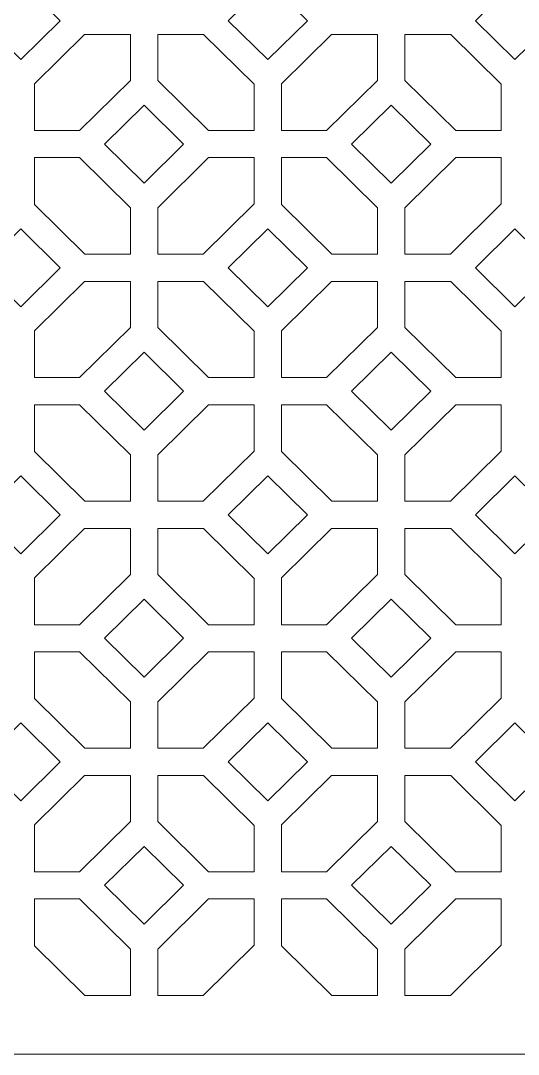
# Model space of a CAD drawing. Header units: centimetres. Extents: x -9.81 to -1.85, y -9.5 to -1.54.
# Drawn here: x -5.831 to -3.915, y -9.5 to -5.52 of the extents above; entities that cross this region are included whole.
import ezdxf

# ---------------------------------------------------------------- set-up
doc = ezdxf.new("R2010")
doc.units = ezdxf.units.CM
doc.header["$MEASUREMENT"] = 0
doc.layers.add('layer 1', color=7, linetype='Continuous')

msp = doc.modelspace()

# ---------------------------------------------------------------- linework, layer by layer
at = {"layer": 'layer 1', "color": 250, "lineweight": 9}
msp.add_open_spline([(-9.81081, -1.54001), (-9.81081, -1.54001), (-1.85082, -1.54001), (-1.85082, -1.54001), (-1.85082, -1.54001), (-1.85082, -1.54001), (-1.85082, -9.5), (-1.85082, -9.5), (-1.85082, -9.5), (-1.85082, -9.5), (-9.81081, -9.5), (-9.81081, -9.5), (-9.81081, -9.5), (-9.81081, -9.5), (-9.81081, -1.54001), (-9.81081, -1.54001)], degree=3, knots=[0, 0, 0, 0, 0.2, 0.2, 0.2, 0.2, 0.4, 0.4, 0.4, 0.4, 0.6, 0.6, 0.6, 0.6, 1, 1, 1, 1], dxfattribs=at)
at = {"layer": 'layer 1', "color": 7, "lineweight": 9}
for points, knots in [([(-5.98308, -5.52), (-5.98308, -5.52), (-5.83082, -5.67008), (-5.83082, -5.67008), (-5.83082, -5.67008), (-5.83082, -5.67008), (-5.67857, -5.52), (-5.67857, -5.52), (-5.67857, -5.52), (-5.67857, -5.52), (-5.83082, -5.36993), (-5.83082, -5.36993), (-5.83082, -5.36993), (-5.83082, -5.36993), (-5.98308, -5.52), (-5.98308, -5.52)], [0, 0, 0, 0, 0.2, 0.2, 0.2, 0.2, 0.4, 0.4, 0.4, 0.4, 0.6, 0.6, 0.6, 0.6, 1, 1, 1, 1]), ([(-5.03167, -5.52), (-5.03167, -5.52), (-4.87941, -5.67008), (-4.87941, -5.67008), (-4.87941, -5.67008), (-4.87941, -5.67008), (-4.72717, -5.52), (-4.72717, -5.52), (-4.72717, -5.52), (-4.72717, -5.52), (-4.87941, -5.36993), (-4.87941, -5.36993), (-4.87941, -5.36993), (-4.87941, -5.36993), (-5.03167, -5.52), (-5.03167, -5.52)], [0, 0, 0, 0, 0.2, 0.2, 0.2, 0.2, 0.4, 0.4, 0.4, 0.4, 0.6, 0.6, 0.6, 0.6, 1, 1, 1, 1]), ([(-4.08026, -5.52), (-4.08026, -5.52), (-3.92802, -5.67008), (-3.92802, -5.67008), (-3.92802, -5.67008), (-3.92802, -5.67008), (-3.77576, -5.52), (-3.77576, -5.52), (-3.77576, -5.52), (-3.77576, -5.52), (-3.92802, -5.36993), (-3.92802, -5.36993), (-3.92802, -5.36993), (-3.92802, -5.36993), (-4.08026, -5.52), (-4.08026, -5.52)], [0, 0, 0, 0, 0.2, 0.2, 0.2, 0.2, 0.4, 0.4, 0.4, 0.4, 0.6, 0.6, 0.6, 0.6, 1, 1, 1, 1]), ([(-5.5853, -5.57264), (-5.5853, -5.57264), (-5.5853, -5.57264), (-5.5853, -5.57264), (-5.5853, -5.57264), (-5.5853, -5.57264), (-5.77817, -5.76276), (-5.77817, -5.76276), (-5.77817, -5.76276), (-5.77817, -5.76276), (-5.77817, -5.94299), (-5.77817, -5.94299), (-5.77817, -5.94299), (-5.77817, -5.94299), (-5.60462, -5.94299), (-5.60462, -5.94299), (-5.60462, -5.94299), (-5.60462, -5.94299), (-5.40867, -5.74985), (-5.40867, -5.74985), (-5.40867, -5.74985), (-5.40867, -5.74985), (-5.40867, -5.57264), (-5.40867, -5.57264), (-5.40867, -5.57264), (-5.40867, -5.57264), (-5.5853, -5.57264), (-5.5853, -5.57264)], [0, 0, 0, 0, 0.125, 0.125, 0.125, 0.125, 0.25, 0.25, 0.25, 0.25, 0.375, 0.375, 0.375, 0.375, 0.5, 0.5, 0.5, 0.5, 0.625, 0.625, 0.625, 0.625, 0.75, 0.75, 0.75, 0.75, 1, 1, 1, 1]), ([(-5.3034, -5.57264), (-5.3034, -5.57264), (-5.3034, -5.57264), (-5.3034, -5.57264), (-5.3034, -5.57264), (-5.3034, -5.57264), (-5.3034, -5.74985), (-5.3034, -5.74985), (-5.3034, -5.74985), (-5.3034, -5.74985), (-5.10747, -5.94299), (-5.10747, -5.94299), (-5.10747, -5.94299), (-5.10747, -5.94299), (-4.93205, -5.94299), (-4.93205, -5.94299), (-4.93205, -5.94299), (-4.93205, -5.94299), (-4.93205, -5.76457), (-4.93205, -5.76457), (-4.93205, -5.76457), (-4.93205, -5.76457), (-5.12677, -5.57264), (-5.12677, -5.57264), (-5.12677, -5.57264), (-5.12677, -5.57264), (-5.3034, -5.57264), (-5.3034, -5.57264)], [0, 0, 0, 0, 0.125, 0.125, 0.125, 0.125, 0.25, 0.25, 0.25, 0.25, 0.375, 0.375, 0.375, 0.375, 0.5, 0.5, 0.5, 0.5, 0.625, 0.625, 0.625, 0.625, 0.75, 0.75, 0.75, 0.75, 1, 1, 1, 1]), ([(-4.63392, -5.57264), (-4.63392, -5.57264), (-4.82678, -5.76276), (-4.82678, -5.76276), (-4.82678, -5.76276), (-4.82678, -5.76276), (-4.82678, -5.94299), (-4.82678, -5.94299), (-4.82678, -5.94299), (-4.82678, -5.94299), (-4.65323, -5.94299), (-4.65323, -5.94299), (-4.65323, -5.94299), (-4.65323, -5.94299), (-4.45728, -5.74985), (-4.45728, -5.74985), (-4.45728, -5.74985), (-4.45728, -5.74985), (-4.45728, -5.57264), (-4.45728, -5.57264), (-4.45728, -5.57264), (-4.45728, -5.57264), (-4.63392, -5.57264), (-4.63392, -5.57264)], [0, 0, 0, 0, 0.1428571, 0.1428571, 0.1428571, 0.1428571, 0.2857143, 0.2857143, 0.2857143, 0.2857143, 0.4285714, 0.4285714, 0.4285714, 0.4285714, 0.5714286, 0.5714286, 0.5714286, 0.5714286, 0.7142857, 0.7142857, 0.7142857, 0.7142857, 1, 1, 1, 1]), ([(-4.35201, -5.57264), (-4.35201, -5.57264), (-4.35201, -5.57264), (-4.35201, -5.57264), (-4.35201, -5.57264), (-4.35201, -5.57264), (-4.35201, -5.74985), (-4.35201, -5.74985), (-4.35201, -5.74985), (-4.35201, -5.74985), (-4.15606, -5.94299), (-4.15606, -5.94299), (-4.15606, -5.94299), (-4.15606, -5.94299), (-3.98066, -5.94299), (-3.98066, -5.94299), (-3.98066, -5.94299), (-3.98066, -5.94299), (-3.98066, -5.76457), (-3.98066, -5.76457), (-3.98066, -5.76457), (-3.98066, -5.76457), (-4.17538, -5.57264), (-4.17538, -5.57264), (-4.17538, -5.57264), (-4.17538, -5.57264), (-4.35201, -5.57264), (-4.35201, -5.57264)], [0, 0, 0, 0, 0.125, 0.125, 0.125, 0.125, 0.25, 0.25, 0.25, 0.25, 0.375, 0.375, 0.375, 0.375, 0.5, 0.5, 0.5, 0.5, 0.625, 0.625, 0.625, 0.625, 0.75, 0.75, 0.75, 0.75, 1, 1, 1, 1]), ([(-5.50829, -5.9951), (-5.50829, -5.9951), (-5.35605, -6.14517), (-5.35605, -6.14517), (-5.35605, -6.14517), (-5.35605, -6.14517), (-5.20379, -5.9951), (-5.20379, -5.9951), (-5.20379, -5.9951), (-5.20379, -5.9951), (-5.35605, -5.84502), (-5.35605, -5.84502), (-5.35605, -5.84502), (-5.35605, -5.84502), (-5.50829, -5.9951), (-5.50829, -5.9951)], [0, 0, 0, 0, 0.2, 0.2, 0.2, 0.2, 0.4, 0.4, 0.4, 0.4, 0.6, 0.6, 0.6, 0.6, 1, 1, 1, 1]), ([(-4.5569, -5.9951), (-4.5569, -5.9951), (-4.5569, -5.9951), (-4.5569, -5.9951), (-4.5569, -5.9951), (-4.5569, -5.9951), (-4.40464, -6.14517), (-4.40464, -6.14517), (-4.40464, -6.14517), (-4.40464, -6.14517), (-4.2524, -5.9951), (-4.2524, -5.9951), (-4.2524, -5.9951), (-4.2524, -5.9951), (-4.40464, -5.84502), (-4.40464, -5.84502), (-4.40464, -5.84502), (-4.40464, -5.84502), (-4.5569, -5.9951), (-4.5569, -5.9951)], [0, 0, 0, 0, 0.1666667, 0.1666667, 0.1666667, 0.1666667, 0.3333333, 0.3333333, 0.3333333, 0.3333333, 0.5, 0.5, 0.5, 0.5, 0.6666667, 0.6666667, 0.6666667, 0.6666667, 1, 1, 1, 1]), ([(-5.77817, -6.22743), (-5.77817, -6.22743), (-5.77817, -6.22743), (-5.77817, -6.22743), (-5.77817, -6.22743), (-5.77817, -6.22743), (-5.58407, -6.41876), (-5.58407, -6.41876), (-5.58407, -6.41876), (-5.58407, -6.41876), (-5.40867, -6.41876), (-5.40867, -6.41876), (-5.40867, -6.41876), (-5.40867, -6.41876), (-5.40867, -6.24035), (-5.40867, -6.24035), (-5.40867, -6.24035), (-5.40867, -6.24035), (-5.60462, -6.0472), (-5.60462, -6.0472), (-5.60462, -6.0472), (-5.60462, -6.0472), (-5.77817, -6.0472), (-5.77817, -6.0472), (-5.77817, -6.0472), (-5.77817, -6.0472), (-5.77817, -6.22743), (-5.77817, -6.22743)], [0, 0, 0, 0, 0.125, 0.125, 0.125, 0.125, 0.25, 0.25, 0.25, 0.25, 0.375, 0.375, 0.375, 0.375, 0.5, 0.5, 0.5, 0.5, 0.625, 0.625, 0.625, 0.625, 0.75, 0.75, 0.75, 0.75, 1, 1, 1, 1]), ([(-4.93205, -6.22562), (-4.93205, -6.22562), (-4.93205, -6.22562), (-4.93205, -6.22562), (-4.93205, -6.22562), (-4.93205, -6.22562), (-4.93205, -6.0472), (-4.93205, -6.0472), (-4.93205, -6.0472), (-4.93205, -6.0472), (-5.10747, -6.0472), (-5.10747, -6.0472), (-5.10747, -6.0472), (-5.10747, -6.0472), (-5.3034, -6.24035), (-5.3034, -6.24035), (-5.3034, -6.24035), (-5.3034, -6.24035), (-5.3034, -6.41876), (-5.3034, -6.41876), (-5.3034, -6.41876), (-5.3034, -6.41876), (-5.128, -6.41876), (-5.128, -6.41876), (-5.128, -6.41876), (-5.128, -6.41876), (-4.93205, -6.22562), (-4.93205, -6.22562)], [0, 0, 0, 0, 0.125, 0.125, 0.125, 0.125, 0.25, 0.25, 0.25, 0.25, 0.375, 0.375, 0.375, 0.375, 0.5, 0.5, 0.5, 0.5, 0.625, 0.625, 0.625, 0.625, 0.75, 0.75, 0.75, 0.75, 1, 1, 1, 1]), ([(-4.82678, -6.22743), (-4.82678, -6.22743), (-4.82678, -6.22743), (-4.82678, -6.22743), (-4.82678, -6.22743), (-4.82678, -6.22743), (-4.63268, -6.41876), (-4.63268, -6.41876), (-4.63268, -6.41876), (-4.63268, -6.41876), (-4.45728, -6.41876), (-4.45728, -6.41876), (-4.45728, -6.41876), (-4.45728, -6.41876), (-4.45728, -6.24035), (-4.45728, -6.24035), (-4.45728, -6.24035), (-4.45728, -6.24035), (-4.65323, -6.0472), (-4.65323, -6.0472), (-4.65323, -6.0472), (-4.65323, -6.0472), (-4.82678, -6.0472), (-4.82678, -6.0472), (-4.82678, -6.0472), (-4.82678, -6.0472), (-4.82678, -6.22743), (-4.82678, -6.22743)], [0, 0, 0, 0, 0.125, 0.125, 0.125, 0.125, 0.25, 0.25, 0.25, 0.25, 0.375, 0.375, 0.375, 0.375, 0.5, 0.5, 0.5, 0.5, 0.625, 0.625, 0.625, 0.625, 0.75, 0.75, 0.75, 0.75, 1, 1, 1, 1]), ([(-3.98066, -6.22562), (-3.98066, -6.22562), (-3.98066, -6.22562), (-3.98066, -6.22562), (-3.98066, -6.22562), (-3.98066, -6.22562), (-3.98066, -6.0472), (-3.98066, -6.0472), (-3.98066, -6.0472), (-3.98066, -6.0472), (-4.15606, -6.0472), (-4.15606, -6.0472), (-4.15606, -6.0472), (-4.15606, -6.0472), (-4.35201, -6.24035), (-4.35201, -6.24035), (-4.35201, -6.24035), (-4.35201, -6.24035), (-4.35201, -6.41876), (-4.35201, -6.41876), (-4.35201, -6.41876), (-4.35201, -6.41876), (-4.17661, -6.41876), (-4.17661, -6.41876), (-4.17661, -6.41876), (-4.17661, -6.41876), (-3.98066, -6.22562), (-3.98066, -6.22562)], [0, 0, 0, 0, 0.125, 0.125, 0.125, 0.125, 0.25, 0.25, 0.25, 0.25, 0.375, 0.375, 0.375, 0.375, 0.5, 0.5, 0.5, 0.5, 0.625, 0.625, 0.625, 0.625, 0.75, 0.75, 0.75, 0.75, 1, 1, 1, 1]), ([(-5.98308, -6.47141), (-5.98308, -6.47141), (-5.83082, -6.62148), (-5.83082, -6.62148), (-5.83082, -6.62148), (-5.83082, -6.62148), (-5.67857, -6.47141), (-5.67857, -6.47141), (-5.67857, -6.47141), (-5.67857, -6.47141), (-5.83082, -6.32133), (-5.83082, -6.32133), (-5.83082, -6.32133), (-5.83082, -6.32133), (-5.98308, -6.47141), (-5.98308, -6.47141)], [0, 0, 0, 0, 0.2, 0.2, 0.2, 0.2, 0.4, 0.4, 0.4, 0.4, 0.6, 0.6, 0.6, 0.6, 1, 1, 1, 1]), ([(-5.03167, -6.47141), (-5.03167, -6.47141), (-4.87941, -6.62148), (-4.87941, -6.62148), (-4.87941, -6.62148), (-4.87941, -6.62148), (-4.72717, -6.47141), (-4.72717, -6.47141), (-4.72717, -6.47141), (-4.72717, -6.47141), (-4.87941, -6.32133), (-4.87941, -6.32133), (-4.87941, -6.32133), (-4.87941, -6.32133), (-5.03167, -6.47141), (-5.03167, -6.47141)], [0, 0, 0, 0, 0.2, 0.2, 0.2, 0.2, 0.4, 0.4, 0.4, 0.4, 0.6, 0.6, 0.6, 0.6, 1, 1, 1, 1]), ([(-4.08026, -6.47141), (-4.08026, -6.47141), (-3.92802, -6.62148), (-3.92802, -6.62148), (-3.92802, -6.62148), (-3.92802, -6.62148), (-3.77576, -6.47141), (-3.77576, -6.47141), (-3.77576, -6.47141), (-3.77576, -6.47141), (-3.92802, -6.32133), (-3.92802, -6.32133), (-3.92802, -6.32133), (-3.92802, -6.32133), (-4.08026, -6.47141), (-4.08026, -6.47141)], [0, 0, 0, 0, 0.2, 0.2, 0.2, 0.2, 0.4, 0.4, 0.4, 0.4, 0.6, 0.6, 0.6, 0.6, 1, 1, 1, 1]), ([(-5.5853, -6.52404), (-5.5853, -6.52404), (-5.5853, -6.52404), (-5.5853, -6.52404), (-5.5853, -6.52404), (-5.5853, -6.52404), (-5.77817, -6.71415), (-5.77817, -6.71415), (-5.77817, -6.71415), (-5.77817, -6.71415), (-5.77817, -6.89439), (-5.77817, -6.89439), (-5.77817, -6.89439), (-5.77817, -6.89439), (-5.60462, -6.89439), (-5.60462, -6.89439), (-5.60462, -6.89439), (-5.60462, -6.89439), (-5.40867, -6.70124), (-5.40867, -6.70124), (-5.40867, -6.70124), (-5.40867, -6.70124), (-5.40867, -6.52404), (-5.40867, -6.52404), (-5.40867, -6.52404), (-5.40867, -6.52404), (-5.5853, -6.52404), (-5.5853, -6.52404)], [0, 0, 0, 0, 0.125, 0.125, 0.125, 0.125, 0.25, 0.25, 0.25, 0.25, 0.375, 0.375, 0.375, 0.375, 0.5, 0.5, 0.5, 0.5, 0.625, 0.625, 0.625, 0.625, 0.75, 0.75, 0.75, 0.75, 1, 1, 1, 1]), ([(-5.3034, -6.52404), (-5.3034, -6.52404), (-5.3034, -6.52404), (-5.3034, -6.52404), (-5.3034, -6.52404), (-5.3034, -6.52404), (-5.3034, -6.70124), (-5.3034, -6.70124), (-5.3034, -6.70124), (-5.3034, -6.70124), (-5.10747, -6.89439), (-5.10747, -6.89439), (-5.10747, -6.89439), (-5.10747, -6.89439), (-4.93205, -6.89439), (-4.93205, -6.89439), (-4.93205, -6.89439), (-4.93205, -6.89439), (-4.93205, -6.71597), (-4.93205, -6.71597), (-4.93205, -6.71597), (-4.93205, -6.71597), (-5.12677, -6.52404), (-5.12677, -6.52404), (-5.12677, -6.52404), (-5.12677, -6.52404), (-5.3034, -6.52404), (-5.3034, -6.52404)], [0, 0, 0, 0, 0.125, 0.125, 0.125, 0.125, 0.25, 0.25, 0.25, 0.25, 0.375, 0.375, 0.375, 0.375, 0.5, 0.5, 0.5, 0.5, 0.625, 0.625, 0.625, 0.625, 0.75, 0.75, 0.75, 0.75, 1, 1, 1, 1]), ([(-4.63392, -6.52404), (-4.63392, -6.52404), (-4.63392, -6.52404), (-4.63392, -6.52404), (-4.63392, -6.52404), (-4.63392, -6.52404), (-4.82678, -6.71415), (-4.82678, -6.71415), (-4.82678, -6.71415), (-4.82678, -6.71415), (-4.82678, -6.89439), (-4.82678, -6.89439), (-4.82678, -6.89439), (-4.82678, -6.89439), (-4.65323, -6.89439), (-4.65323, -6.89439), (-4.65323, -6.89439), (-4.65323, -6.89439), (-4.45728, -6.70124), (-4.45728, -6.70124), (-4.45728, -6.70124), (-4.45728, -6.70124), (-4.45728, -6.52404), (-4.45728, -6.52404), (-4.45728, -6.52404), (-4.45728, -6.52404), (-4.63392, -6.52404), (-4.63392, -6.52404)], [0, 0, 0, 0, 0.125, 0.125, 0.125, 0.125, 0.25, 0.25, 0.25, 0.25, 0.375, 0.375, 0.375, 0.375, 0.5, 0.5, 0.5, 0.5, 0.625, 0.625, 0.625, 0.625, 0.75, 0.75, 0.75, 0.75, 1, 1, 1, 1]), ([(-4.35201, -6.52404), (-4.35201, -6.52404), (-4.35201, -6.52404), (-4.35201, -6.52404), (-4.35201, -6.52404), (-4.35201, -6.52404), (-4.35201, -6.70124), (-4.35201, -6.70124), (-4.35201, -6.70124), (-4.35201, -6.70124), (-4.15606, -6.89439), (-4.15606, -6.89439), (-4.15606, -6.89439), (-4.15606, -6.89439), (-3.98066, -6.89439), (-3.98066, -6.89439), (-3.98066, -6.89439), (-3.98066, -6.89439), (-3.98066, -6.71597), (-3.98066, -6.71597), (-3.98066, -6.71597), (-3.98066, -6.71597), (-4.17538, -6.52404), (-4.17538, -6.52404), (-4.17538, -6.52404), (-4.17538, -6.52404), (-4.35201, -6.52404), (-4.35201, -6.52404)], [0, 0, 0, 0, 0.125, 0.125, 0.125, 0.125, 0.25, 0.25, 0.25, 0.25, 0.375, 0.375, 0.375, 0.375, 0.5, 0.5, 0.5, 0.5, 0.625, 0.625, 0.625, 0.625, 0.75, 0.75, 0.75, 0.75, 1, 1, 1, 1]), ([(-5.50829, -6.94649), (-5.50829, -6.94649), (-5.35605, -7.09657), (-5.35605, -7.09657), (-5.35605, -7.09657), (-5.35605, -7.09657), (-5.20379, -6.94649), (-5.20379, -6.94649), (-5.20379, -6.94649), (-5.20379, -6.94649), (-5.35605, -6.79642), (-5.35605, -6.79642), (-5.35605, -6.79642), (-5.35605, -6.79642), (-5.50829, -6.94649), (-5.50829, -6.94649)], [0, 0, 0, 0, 0.2, 0.2, 0.2, 0.2, 0.4, 0.4, 0.4, 0.4, 0.6, 0.6, 0.6, 0.6, 1, 1, 1, 1]), ([(-4.5569, -6.94649), (-4.5569, -6.94649), (-4.40464, -7.09657), (-4.40464, -7.09657), (-4.40464, -7.09657), (-4.40464, -7.09657), (-4.2524, -6.94649), (-4.2524, -6.94649), (-4.2524, -6.94649), (-4.2524, -6.94649), (-4.40464, -6.79642), (-4.40464, -6.79642), (-4.40464, -6.79642), (-4.40464, -6.79642), (-4.5569, -6.94649), (-4.5569, -6.94649)], [0, 0, 0, 0, 0.2, 0.2, 0.2, 0.2, 0.4, 0.4, 0.4, 0.4, 0.6, 0.6, 0.6, 0.6, 1, 1, 1, 1]), ([(-5.77817, -7.17884), (-5.77817, -7.17884), (-5.77817, -7.17884), (-5.77817, -7.17884), (-5.77817, -7.17884), (-5.77817, -7.17884), (-5.58407, -7.37016), (-5.58407, -7.37016), (-5.58407, -7.37016), (-5.58407, -7.37016), (-5.40867, -7.37016), (-5.40867, -7.37016), (-5.40867, -7.37016), (-5.40867, -7.37016), (-5.40867, -7.19173), (-5.40867, -7.19173), (-5.40867, -7.19173), (-5.40867, -7.19173), (-5.60462, -6.9986), (-5.60462, -6.9986), (-5.60462, -6.9986), (-5.60462, -6.9986), (-5.77817, -6.9986), (-5.77817, -6.9986), (-5.77817, -6.9986), (-5.77817, -6.9986), (-5.77817, -7.17884), (-5.77817, -7.17884)], [0, 0, 0, 0, 0.125, 0.125, 0.125, 0.125, 0.25, 0.25, 0.25, 0.25, 0.375, 0.375, 0.375, 0.375, 0.5, 0.5, 0.5, 0.5, 0.625, 0.625, 0.625, 0.625, 0.75, 0.75, 0.75, 0.75, 1, 1, 1, 1]), ([(-4.93205, -7.17702), (-4.93205, -7.17702), (-4.93205, -7.17702), (-4.93205, -7.17702), (-4.93205, -7.17702), (-4.93205, -7.17702), (-4.93205, -6.9986), (-4.93205, -6.9986), (-4.93205, -6.9986), (-4.93205, -6.9986), (-5.10747, -6.9986), (-5.10747, -6.9986), (-5.10747, -6.9986), (-5.10747, -6.9986), (-5.3034, -7.19173), (-5.3034, -7.19173), (-5.3034, -7.19173), (-5.3034, -7.19173), (-5.3034, -7.37016), (-5.3034, -7.37016), (-5.3034, -7.37016), (-5.3034, -7.37016), (-5.128, -7.37016), (-5.128, -7.37016), (-5.128, -7.37016), (-5.128, -7.37016), (-4.93205, -7.17702), (-4.93205, -7.17702)], [0, 0, 0, 0, 0.125, 0.125, 0.125, 0.125, 0.25, 0.25, 0.25, 0.25, 0.375, 0.375, 0.375, 0.375, 0.5, 0.5, 0.5, 0.5, 0.625, 0.625, 0.625, 0.625, 0.75, 0.75, 0.75, 0.75, 1, 1, 1, 1]), ([(-4.82678, -7.17884), (-4.82678, -7.17884), (-4.82678, -7.17884), (-4.82678, -7.17884), (-4.82678, -7.17884), (-4.82678, -7.17884), (-4.63268, -7.37016), (-4.63268, -7.37016), (-4.63268, -7.37016), (-4.63268, -7.37016), (-4.45728, -7.37016), (-4.45728, -7.37016), (-4.45728, -7.37016), (-4.45728, -7.37016), (-4.45728, -7.19173), (-4.45728, -7.19173), (-4.45728, -7.19173), (-4.45728, -7.19173), (-4.65323, -6.9986), (-4.65323, -6.9986), (-4.65323, -6.9986), (-4.65323, -6.9986), (-4.82678, -6.9986), (-4.82678, -6.9986), (-4.82678, -6.9986), (-4.82678, -6.9986), (-4.82678, -7.17884), (-4.82678, -7.17884)], [0, 0, 0, 0, 0.125, 0.125, 0.125, 0.125, 0.25, 0.25, 0.25, 0.25, 0.375, 0.375, 0.375, 0.375, 0.5, 0.5, 0.5, 0.5, 0.625, 0.625, 0.625, 0.625, 0.75, 0.75, 0.75, 0.75, 1, 1, 1, 1]), ([(-3.98066, -7.17702), (-3.98066, -7.17702), (-3.98066, -7.17702), (-3.98066, -7.17702), (-3.98066, -7.17702), (-3.98066, -7.17702), (-3.98066, -6.9986), (-3.98066, -6.9986), (-3.98066, -6.9986), (-3.98066, -6.9986), (-4.15606, -6.9986), (-4.15606, -6.9986), (-4.15606, -6.9986), (-4.15606, -6.9986), (-4.35201, -7.19173), (-4.35201, -7.19173), (-4.35201, -7.19173), (-4.35201, -7.19173), (-4.35201, -7.37016), (-4.35201, -7.37016), (-4.35201, -7.37016), (-4.35201, -7.37016), (-4.17661, -7.37016), (-4.17661, -7.37016), (-4.17661, -7.37016), (-4.17661, -7.37016), (-3.98066, -7.17702), (-3.98066, -7.17702)], [0, 0, 0, 0, 0.125, 0.125, 0.125, 0.125, 0.25, 0.25, 0.25, 0.25, 0.375, 0.375, 0.375, 0.375, 0.5, 0.5, 0.5, 0.5, 0.625, 0.625, 0.625, 0.625, 0.75, 0.75, 0.75, 0.75, 1, 1, 1, 1]), ([(-5.98308, -7.4228), (-5.98308, -7.4228), (-5.83082, -7.57288), (-5.83082, -7.57288), (-5.83082, -7.57288), (-5.83082, -7.57288), (-5.67857, -7.4228), (-5.67857, -7.4228), (-5.67857, -7.4228), (-5.67857, -7.4228), (-5.83082, -7.27273), (-5.83082, -7.27273), (-5.83082, -7.27273), (-5.83082, -7.27273), (-5.98308, -7.4228), (-5.98308, -7.4228)], [0, 0, 0, 0, 0.2, 0.2, 0.2, 0.2, 0.4, 0.4, 0.4, 0.4, 0.6, 0.6, 0.6, 0.6, 1, 1, 1, 1]), ([(-5.03167, -7.4228), (-5.03167, -7.4228), (-4.87941, -7.57288), (-4.87941, -7.57288), (-4.87941, -7.57288), (-4.87941, -7.57288), (-4.72717, -7.4228), (-4.72717, -7.4228), (-4.72717, -7.4228), (-4.72717, -7.4228), (-4.87941, -7.27273), (-4.87941, -7.27273), (-4.87941, -7.27273), (-4.87941, -7.27273), (-5.03167, -7.4228), (-5.03167, -7.4228)], [0, 0, 0, 0, 0.2, 0.2, 0.2, 0.2, 0.4, 0.4, 0.4, 0.4, 0.6, 0.6, 0.6, 0.6, 1, 1, 1, 1]), ([(-4.08026, -7.4228), (-4.08026, -7.4228), (-3.92802, -7.57288), (-3.92802, -7.57288), (-3.92802, -7.57288), (-3.92802, -7.57288), (-3.77576, -7.4228), (-3.77576, -7.4228), (-3.77576, -7.4228), (-3.77576, -7.4228), (-3.92802, -7.27273), (-3.92802, -7.27273), (-3.92802, -7.27273), (-3.92802, -7.27273), (-4.08026, -7.4228), (-4.08026, -7.4228)], [0, 0, 0, 0, 0.2, 0.2, 0.2, 0.2, 0.4, 0.4, 0.4, 0.4, 0.6, 0.6, 0.6, 0.6, 1, 1, 1, 1]), ([(-5.5853, -7.47544), (-5.5853, -7.47544), (-5.5853, -7.47544), (-5.5853, -7.47544), (-5.5853, -7.47544), (-5.5853, -7.47544), (-5.77817, -7.66555), (-5.77817, -7.66555), (-5.77817, -7.66555), (-5.77817, -7.66555), (-5.77817, -7.84579), (-5.77817, -7.84579), (-5.77817, -7.84579), (-5.77817, -7.84579), (-5.60462, -7.84579), (-5.60462, -7.84579), (-5.60462, -7.84579), (-5.60462, -7.84579), (-5.40867, -7.65264), (-5.40867, -7.65264), (-5.40867, -7.65264), (-5.40867, -7.65264), (-5.40867, -7.47544), (-5.40867, -7.47544), (-5.40867, -7.47544), (-5.40867, -7.47544), (-5.5853, -7.47544), (-5.5853, -7.47544)], [0, 0, 0, 0, 0.125, 0.125, 0.125, 0.125, 0.25, 0.25, 0.25, 0.25, 0.375, 0.375, 0.375, 0.375, 0.5, 0.5, 0.5, 0.5, 0.625, 0.625, 0.625, 0.625, 0.75, 0.75, 0.75, 0.75, 1, 1, 1, 1]), ([(-5.3034, -7.47544), (-5.3034, -7.47544), (-5.3034, -7.47544), (-5.3034, -7.47544), (-5.3034, -7.47544), (-5.3034, -7.47544), (-5.3034, -7.65264), (-5.3034, -7.65264), (-5.3034, -7.65264), (-5.3034, -7.65264), (-5.10747, -7.84579), (-5.10747, -7.84579), (-5.10747, -7.84579), (-5.10747, -7.84579), (-4.93205, -7.84579), (-4.93205, -7.84579), (-4.93205, -7.84579), (-4.93205, -7.84579), (-4.93205, -7.66737), (-4.93205, -7.66737), (-4.93205, -7.66737), (-4.93205, -7.66737), (-5.12677, -7.47544), (-5.12677, -7.47544), (-5.12677, -7.47544), (-5.12677, -7.47544), (-5.3034, -7.47544), (-5.3034, -7.47544)], [0, 0, 0, 0, 0.125, 0.125, 0.125, 0.125, 0.25, 0.25, 0.25, 0.25, 0.375, 0.375, 0.375, 0.375, 0.5, 0.5, 0.5, 0.5, 0.625, 0.625, 0.625, 0.625, 0.75, 0.75, 0.75, 0.75, 1, 1, 1, 1]), ([(-4.63392, -7.47544), (-4.63392, -7.47544), (-4.82678, -7.66555), (-4.82678, -7.66555), (-4.82678, -7.66555), (-4.82678, -7.66555), (-4.82678, -7.84579), (-4.82678, -7.84579), (-4.82678, -7.84579), (-4.82678, -7.84579), (-4.65323, -7.84579), (-4.65323, -7.84579), (-4.65323, -7.84579), (-4.65323, -7.84579), (-4.45728, -7.65264), (-4.45728, -7.65264), (-4.45728, -7.65264), (-4.45728, -7.65264), (-4.45728, -7.47544), (-4.45728, -7.47544), (-4.45728, -7.47544), (-4.45728, -7.47544), (-4.63392, -7.47544), (-4.63392, -7.47544)], [0, 0, 0, 0, 0.1428571, 0.1428571, 0.1428571, 0.1428571, 0.2857143, 0.2857143, 0.2857143, 0.2857143, 0.4285714, 0.4285714, 0.4285714, 0.4285714, 0.5714286, 0.5714286, 0.5714286, 0.5714286, 0.7142857, 0.7142857, 0.7142857, 0.7142857, 1, 1, 1, 1]), ([(-4.35201, -7.47544), (-4.35201, -7.47544), (-4.35201, -7.47544), (-4.35201, -7.47544), (-4.35201, -7.47544), (-4.35201, -7.47544), (-4.35201, -7.65264), (-4.35201, -7.65264), (-4.35201, -7.65264), (-4.35201, -7.65264), (-4.15606, -7.84579), (-4.15606, -7.84579), (-4.15606, -7.84579), (-4.15606, -7.84579), (-3.98066, -7.84579), (-3.98066, -7.84579), (-3.98066, -7.84579), (-3.98066, -7.84579), (-3.98066, -7.66737), (-3.98066, -7.66737), (-3.98066, -7.66737), (-3.98066, -7.66737), (-4.17538, -7.47544), (-4.17538, -7.47544), (-4.17538, -7.47544), (-4.17538, -7.47544), (-4.35201, -7.47544), (-4.35201, -7.47544)], [0, 0, 0, 0, 0.125, 0.125, 0.125, 0.125, 0.25, 0.25, 0.25, 0.25, 0.375, 0.375, 0.375, 0.375, 0.5, 0.5, 0.5, 0.5, 0.625, 0.625, 0.625, 0.625, 0.75, 0.75, 0.75, 0.75, 1, 1, 1, 1]), ([(-5.50829, -7.89789), (-5.50829, -7.89789), (-5.35605, -8.04796), (-5.35605, -8.04796), (-5.35605, -8.04796), (-5.35605, -8.04796), (-5.20379, -7.89789), (-5.20379, -7.89789), (-5.20379, -7.89789), (-5.20379, -7.89789), (-5.35605, -7.74782), (-5.35605, -7.74782), (-5.35605, -7.74782), (-5.35605, -7.74782), (-5.50829, -7.89789), (-5.50829, -7.89789)], [0, 0, 0, 0, 0.2, 0.2, 0.2, 0.2, 0.4, 0.4, 0.4, 0.4, 0.6, 0.6, 0.6, 0.6, 1, 1, 1, 1]), ([(-4.5569, -7.89789), (-4.5569, -7.89789), (-4.5569, -7.89789), (-4.5569, -7.89789), (-4.5569, -7.89789), (-4.5569, -7.89789), (-4.40464, -8.04796), (-4.40464, -8.04796), (-4.40464, -8.04796), (-4.40464, -8.04796), (-4.2524, -7.89789), (-4.2524, -7.89789), (-4.2524, -7.89789), (-4.2524, -7.89789), (-4.40464, -7.74782), (-4.40464, -7.74782), (-4.40464, -7.74782), (-4.40464, -7.74782), (-4.5569, -7.89789), (-4.5569, -7.89789)], [0, 0, 0, 0, 0.1666667, 0.1666667, 0.1666667, 0.1666667, 0.3333333, 0.3333333, 0.3333333, 0.3333333, 0.5, 0.5, 0.5, 0.5, 0.6666667, 0.6666667, 0.6666667, 0.6666667, 1, 1, 1, 1]), ([(-5.77817, -8.13023), (-5.77817, -8.13023), (-5.77817, -8.13023), (-5.77817, -8.13023), (-5.77817, -8.13023), (-5.77817, -8.13023), (-5.58407, -8.32156), (-5.58407, -8.32156), (-5.58407, -8.32156), (-5.58407, -8.32156), (-5.40867, -8.32156), (-5.40867, -8.32156), (-5.40867, -8.32156), (-5.40867, -8.32156), (-5.40867, -8.14314), (-5.40867, -8.14314), (-5.40867, -8.14314), (-5.40867, -8.14314), (-5.60462, -7.95), (-5.60462, -7.95), (-5.60462, -7.95), (-5.60462, -7.95), (-5.77817, -7.95), (-5.77817, -7.95), (-5.77817, -7.95), (-5.77817, -7.95), (-5.77817, -8.13023), (-5.77817, -8.13023)], [0, 0, 0, 0, 0.125, 0.125, 0.125, 0.125, 0.25, 0.25, 0.25, 0.25, 0.375, 0.375, 0.375, 0.375, 0.5, 0.5, 0.5, 0.5, 0.625, 0.625, 0.625, 0.625, 0.75, 0.75, 0.75, 0.75, 1, 1, 1, 1]), ([(-4.93205, -8.12842), (-4.93205, -8.12842), (-4.93205, -8.12842), (-4.93205, -8.12842), (-4.93205, -8.12842), (-4.93205, -8.12842), (-4.93205, -7.95), (-4.93205, -7.95), (-4.93205, -7.95), (-4.93205, -7.95), (-5.10747, -7.95), (-5.10747, -7.95), (-5.10747, -7.95), (-5.10747, -7.95), (-5.3034, -8.14314), (-5.3034, -8.14314), (-5.3034, -8.14314), (-5.3034, -8.14314), (-5.3034, -8.32156), (-5.3034, -8.32156), (-5.3034, -8.32156), (-5.3034, -8.32156), (-5.128, -8.32156), (-5.128, -8.32156), (-5.128, -8.32156), (-5.128, -8.32156), (-4.93205, -8.12842), (-4.93205, -8.12842)], [0, 0, 0, 0, 0.125, 0.125, 0.125, 0.125, 0.25, 0.25, 0.25, 0.25, 0.375, 0.375, 0.375, 0.375, 0.5, 0.5, 0.5, 0.5, 0.625, 0.625, 0.625, 0.625, 0.75, 0.75, 0.75, 0.75, 1, 1, 1, 1]), ([(-4.82678, -8.13023), (-4.82678, -8.13023), (-4.82678, -8.13023), (-4.82678, -8.13023), (-4.82678, -8.13023), (-4.82678, -8.13023), (-4.63268, -8.32156), (-4.63268, -8.32156), (-4.63268, -8.32156), (-4.63268, -8.32156), (-4.45728, -8.32156), (-4.45728, -8.32156), (-4.45728, -8.32156), (-4.45728, -8.32156), (-4.45728, -8.14314), (-4.45728, -8.14314), (-4.45728, -8.14314), (-4.45728, -8.14314), (-4.65323, -7.95), (-4.65323, -7.95), (-4.65323, -7.95), (-4.65323, -7.95), (-4.82678, -7.95), (-4.82678, -7.95), (-4.82678, -7.95), (-4.82678, -7.95), (-4.82678, -8.13023), (-4.82678, -8.13023)], [0, 0, 0, 0, 0.125, 0.125, 0.125, 0.125, 0.25, 0.25, 0.25, 0.25, 0.375, 0.375, 0.375, 0.375, 0.5, 0.5, 0.5, 0.5, 0.625, 0.625, 0.625, 0.625, 0.75, 0.75, 0.75, 0.75, 1, 1, 1, 1]), ([(-3.98066, -8.12842), (-3.98066, -8.12842), (-3.98066, -8.12842), (-3.98066, -8.12842), (-3.98066, -8.12842), (-3.98066, -8.12842), (-3.98066, -7.95), (-3.98066, -7.95), (-3.98066, -7.95), (-3.98066, -7.95), (-4.15606, -7.95), (-4.15606, -7.95), (-4.15606, -7.95), (-4.15606, -7.95), (-4.35201, -8.14314), (-4.35201, -8.14314), (-4.35201, -8.14314), (-4.35201, -8.14314), (-4.35201, -8.32156), (-4.35201, -8.32156), (-4.35201, -8.32156), (-4.35201, -8.32156), (-4.17661, -8.32156), (-4.17661, -8.32156), (-4.17661, -8.32156), (-4.17661, -8.32156), (-3.98066, -8.12842), (-3.98066, -8.12842)], [0, 0, 0, 0, 0.125, 0.125, 0.125, 0.125, 0.25, 0.25, 0.25, 0.25, 0.375, 0.375, 0.375, 0.375, 0.5, 0.5, 0.5, 0.5, 0.625, 0.625, 0.625, 0.625, 0.75, 0.75, 0.75, 0.75, 1, 1, 1, 1]), ([(-5.98308, -8.3742), (-5.98308, -8.3742), (-5.83082, -8.52427), (-5.83082, -8.52427), (-5.83082, -8.52427), (-5.83082, -8.52427), (-5.67857, -8.3742), (-5.67857, -8.3742), (-5.67857, -8.3742), (-5.67857, -8.3742), (-5.83082, -8.22412), (-5.83082, -8.22412), (-5.83082, -8.22412), (-5.83082, -8.22412), (-5.98308, -8.3742), (-5.98308, -8.3742)], [0, 0, 0, 0, 0.2, 0.2, 0.2, 0.2, 0.4, 0.4, 0.4, 0.4, 0.6, 0.6, 0.6, 0.6, 1, 1, 1, 1]), ([(-5.03167, -8.3742), (-5.03167, -8.3742), (-4.87941, -8.52427), (-4.87941, -8.52427), (-4.87941, -8.52427), (-4.87941, -8.52427), (-4.72717, -8.3742), (-4.72717, -8.3742), (-4.72717, -8.3742), (-4.72717, -8.3742), (-4.87941, -8.22412), (-4.87941, -8.22412), (-4.87941, -8.22412), (-4.87941, -8.22412), (-5.03167, -8.3742), (-5.03167, -8.3742)], [0, 0, 0, 0, 0.2, 0.2, 0.2, 0.2, 0.4, 0.4, 0.4, 0.4, 0.6, 0.6, 0.6, 0.6, 1, 1, 1, 1]), ([(-4.08026, -8.3742), (-4.08026, -8.3742), (-3.92802, -8.52427), (-3.92802, -8.52427), (-3.92802, -8.52427), (-3.92802, -8.52427), (-3.77576, -8.3742), (-3.77576, -8.3742), (-3.77576, -8.3742), (-3.77576, -8.3742), (-3.92802, -8.22412), (-3.92802, -8.22412), (-3.92802, -8.22412), (-3.92802, -8.22412), (-4.08026, -8.3742), (-4.08026, -8.3742)], [0, 0, 0, 0, 0.2, 0.2, 0.2, 0.2, 0.4, 0.4, 0.4, 0.4, 0.6, 0.6, 0.6, 0.6, 1, 1, 1, 1]), ([(-5.5853, -8.42683), (-5.5853, -8.42683), (-5.5853, -8.42683), (-5.5853, -8.42683), (-5.5853, -8.42683), (-5.5853, -8.42683), (-5.77817, -8.61695), (-5.77817, -8.61695), (-5.77817, -8.61695), (-5.77817, -8.61695), (-5.77817, -8.79719), (-5.77817, -8.79719), (-5.77817, -8.79719), (-5.77817, -8.79719), (-5.60462, -8.79719), (-5.60462, -8.79719), (-5.60462, -8.79719), (-5.60462, -8.79719), (-5.40867, -8.60404), (-5.40867, -8.60404), (-5.40867, -8.60404), (-5.40867, -8.60404), (-5.40867, -8.42683), (-5.40867, -8.42683), (-5.40867, -8.42683), (-5.40867, -8.42683), (-5.5853, -8.42683), (-5.5853, -8.42683)], [0, 0, 0, 0, 0.125, 0.125, 0.125, 0.125, 0.25, 0.25, 0.25, 0.25, 0.375, 0.375, 0.375, 0.375, 0.5, 0.5, 0.5, 0.5, 0.625, 0.625, 0.625, 0.625, 0.75, 0.75, 0.75, 0.75, 1, 1, 1, 1]), ([(-5.3034, -8.42683), (-5.3034, -8.42683), (-5.3034, -8.42683), (-5.3034, -8.42683), (-5.3034, -8.42683), (-5.3034, -8.42683), (-5.3034, -8.60404), (-5.3034, -8.60404), (-5.3034, -8.60404), (-5.3034, -8.60404), (-5.10747, -8.79719), (-5.10747, -8.79719), (-5.10747, -8.79719), (-5.10747, -8.79719), (-4.93205, -8.79719), (-4.93205, -8.79719), (-4.93205, -8.79719), (-4.93205, -8.79719), (-4.93205, -8.61877), (-4.93205, -8.61877), (-4.93205, -8.61877), (-4.93205, -8.61877), (-5.12677, -8.42683), (-5.12677, -8.42683), (-5.12677, -8.42683), (-5.12677, -8.42683), (-5.3034, -8.42683), (-5.3034, -8.42683)], [0, 0, 0, 0, 0.125, 0.125, 0.125, 0.125, 0.25, 0.25, 0.25, 0.25, 0.375, 0.375, 0.375, 0.375, 0.5, 0.5, 0.5, 0.5, 0.625, 0.625, 0.625, 0.625, 0.75, 0.75, 0.75, 0.75, 1, 1, 1, 1]), ([(-4.63392, -8.42683), (-4.63392, -8.42683), (-4.63392, -8.42683), (-4.63392, -8.42683), (-4.63392, -8.42683), (-4.63392, -8.42683), (-4.82678, -8.61695), (-4.82678, -8.61695), (-4.82678, -8.61695), (-4.82678, -8.61695), (-4.82678, -8.79719), (-4.82678, -8.79719), (-4.82678, -8.79719), (-4.82678, -8.79719), (-4.65323, -8.79719), (-4.65323, -8.79719), (-4.65323, -8.79719), (-4.65323, -8.79719), (-4.45728, -8.60404), (-4.45728, -8.60404), (-4.45728, -8.60404), (-4.45728, -8.60404), (-4.45728, -8.42683), (-4.45728, -8.42683), (-4.45728, -8.42683), (-4.45728, -8.42683), (-4.63392, -8.42683), (-4.63392, -8.42683)], [0, 0, 0, 0, 0.125, 0.125, 0.125, 0.125, 0.25, 0.25, 0.25, 0.25, 0.375, 0.375, 0.375, 0.375, 0.5, 0.5, 0.5, 0.5, 0.625, 0.625, 0.625, 0.625, 0.75, 0.75, 0.75, 0.75, 1, 1, 1, 1]), ([(-4.35201, -8.42683), (-4.35201, -8.42683), (-4.35201, -8.42683), (-4.35201, -8.42683), (-4.35201, -8.42683), (-4.35201, -8.42683), (-4.35201, -8.60404), (-4.35201, -8.60404), (-4.35201, -8.60404), (-4.35201, -8.60404), (-4.15606, -8.79719), (-4.15606, -8.79719), (-4.15606, -8.79719), (-4.15606, -8.79719), (-3.98066, -8.79719), (-3.98066, -8.79719), (-3.98066, -8.79719), (-3.98066, -8.79719), (-3.98066, -8.61877), (-3.98066, -8.61877), (-3.98066, -8.61877), (-3.98066, -8.61877), (-4.17538, -8.42683), (-4.17538, -8.42683), (-4.17538, -8.42683), (-4.17538, -8.42683), (-4.35201, -8.42683), (-4.35201, -8.42683)], [0, 0, 0, 0, 0.125, 0.125, 0.125, 0.125, 0.25, 0.25, 0.25, 0.25, 0.375, 0.375, 0.375, 0.375, 0.5, 0.5, 0.5, 0.5, 0.625, 0.625, 0.625, 0.625, 0.75, 0.75, 0.75, 0.75, 1, 1, 1, 1]), ([(-5.50829, -8.84929), (-5.50829, -8.84929), (-5.35605, -8.99936), (-5.35605, -8.99936), (-5.35605, -8.99936), (-5.35605, -8.99936), (-5.20379, -8.84929), (-5.20379, -8.84929), (-5.20379, -8.84929), (-5.20379, -8.84929), (-5.35605, -8.69921), (-5.35605, -8.69921), (-5.35605, -8.69921), (-5.35605, -8.69921), (-5.50829, -8.84929), (-5.50829, -8.84929)], [0, 0, 0, 0, 0.2, 0.2, 0.2, 0.2, 0.4, 0.4, 0.4, 0.4, 0.6, 0.6, 0.6, 0.6, 1, 1, 1, 1]), ([(-4.5569, -8.84929), (-4.5569, -8.84929), (-4.40464, -8.99936), (-4.40464, -8.99936), (-4.40464, -8.99936), (-4.40464, -8.99936), (-4.2524, -8.84929), (-4.2524, -8.84929), (-4.2524, -8.84929), (-4.2524, -8.84929), (-4.40464, -8.69921), (-4.40464, -8.69921), (-4.40464, -8.69921), (-4.40464, -8.69921), (-4.5569, -8.84929), (-4.5569, -8.84929)], [0, 0, 0, 0, 0.2, 0.2, 0.2, 0.2, 0.4, 0.4, 0.4, 0.4, 0.6, 0.6, 0.6, 0.6, 1, 1, 1, 1]), ([(-5.77817, -9.08163), (-5.77817, -9.08163), (-5.77817, -9.08163), (-5.77817, -9.08163), (-5.77817, -9.08163), (-5.77817, -9.08163), (-5.58407, -9.27295), (-5.58407, -9.27295), (-5.58407, -9.27295), (-5.58407, -9.27295), (-5.40867, -9.27295), (-5.40867, -9.27295), (-5.40867, -9.27295), (-5.40867, -9.27295), (-5.40867, -9.09453), (-5.40867, -9.09453), (-5.40867, -9.09453), (-5.40867, -9.09453), (-5.60462, -8.90139), (-5.60462, -8.90139), (-5.60462, -8.90139), (-5.60462, -8.90139), (-5.77817, -8.90139), (-5.77817, -8.90139), (-5.77817, -8.90139), (-5.77817, -8.90139), (-5.77817, -9.08163), (-5.77817, -9.08163)], [0, 0, 0, 0, 0.125, 0.125, 0.125, 0.125, 0.25, 0.25, 0.25, 0.25, 0.375, 0.375, 0.375, 0.375, 0.5, 0.5, 0.5, 0.5, 0.625, 0.625, 0.625, 0.625, 0.75, 0.75, 0.75, 0.75, 1, 1, 1, 1]), ([(-4.93205, -9.07981), (-4.93205, -9.07981), (-4.93205, -9.07981), (-4.93205, -9.07981), (-4.93205, -9.07981), (-4.93205, -9.07981), (-4.93205, -8.90139), (-4.93205, -8.90139), (-4.93205, -8.90139), (-4.93205, -8.90139), (-5.10747, -8.90139), (-5.10747, -8.90139), (-5.10747, -8.90139), (-5.10747, -8.90139), (-5.3034, -9.09453), (-5.3034, -9.09453), (-5.3034, -9.09453), (-5.3034, -9.09453), (-5.3034, -9.27295), (-5.3034, -9.27295), (-5.3034, -9.27295), (-5.3034, -9.27295), (-5.128, -9.27295), (-5.128, -9.27295), (-5.128, -9.27295), (-5.128, -9.27295), (-4.93205, -9.07981), (-4.93205, -9.07981)], [0, 0, 0, 0, 0.125, 0.125, 0.125, 0.125, 0.25, 0.25, 0.25, 0.25, 0.375, 0.375, 0.375, 0.375, 0.5, 0.5, 0.5, 0.5, 0.625, 0.625, 0.625, 0.625, 0.75, 0.75, 0.75, 0.75, 1, 1, 1, 1]), ([(-4.82678, -9.08163), (-4.82678, -9.08163), (-4.82678, -9.08163), (-4.82678, -9.08163), (-4.82678, -9.08163), (-4.82678, -9.08163), (-4.63268, -9.27295), (-4.63268, -9.27295), (-4.63268, -9.27295), (-4.63268, -9.27295), (-4.45728, -9.27295), (-4.45728, -9.27295), (-4.45728, -9.27295), (-4.45728, -9.27295), (-4.45728, -9.09453), (-4.45728, -9.09453), (-4.45728, -9.09453), (-4.45728, -9.09453), (-4.65323, -8.90139), (-4.65323, -8.90139), (-4.65323, -8.90139), (-4.65323, -8.90139), (-4.82678, -8.90139), (-4.82678, -8.90139), (-4.82678, -8.90139), (-4.82678, -8.90139), (-4.82678, -9.08163), (-4.82678, -9.08163)], [0, 0, 0, 0, 0.125, 0.125, 0.125, 0.125, 0.25, 0.25, 0.25, 0.25, 0.375, 0.375, 0.375, 0.375, 0.5, 0.5, 0.5, 0.5, 0.625, 0.625, 0.625, 0.625, 0.75, 0.75, 0.75, 0.75, 1, 1, 1, 1]), ([(-3.98066, -9.07981), (-3.98066, -9.07981), (-3.98066, -9.07981), (-3.98066, -9.07981), (-3.98066, -9.07981), (-3.98066, -9.07981), (-3.98066, -8.90139), (-3.98066, -8.90139), (-3.98066, -8.90139), (-3.98066, -8.90139), (-4.15606, -8.90139), (-4.15606, -8.90139), (-4.15606, -8.90139), (-4.15606, -8.90139), (-4.35201, -9.09453), (-4.35201, -9.09453), (-4.35201, -9.09453), (-4.35201, -9.09453), (-4.35201, -9.27295), (-4.35201, -9.27295), (-4.35201, -9.27295), (-4.35201, -9.27295), (-4.17661, -9.27295), (-4.17661, -9.27295), (-4.17661, -9.27295), (-4.17661, -9.27295), (-3.98066, -9.07981), (-3.98066, -9.07981)], [0, 0, 0, 0, 0.125, 0.125, 0.125, 0.125, 0.25, 0.25, 0.25, 0.25, 0.375, 0.375, 0.375, 0.375, 0.5, 0.5, 0.5, 0.5, 0.625, 0.625, 0.625, 0.625, 0.75, 0.75, 0.75, 0.75, 1, 1, 1, 1])]:
    msp.add_open_spline(points, degree=3, knots=knots, dxfattribs=at)

doc.saveas('drawing.dxf')
